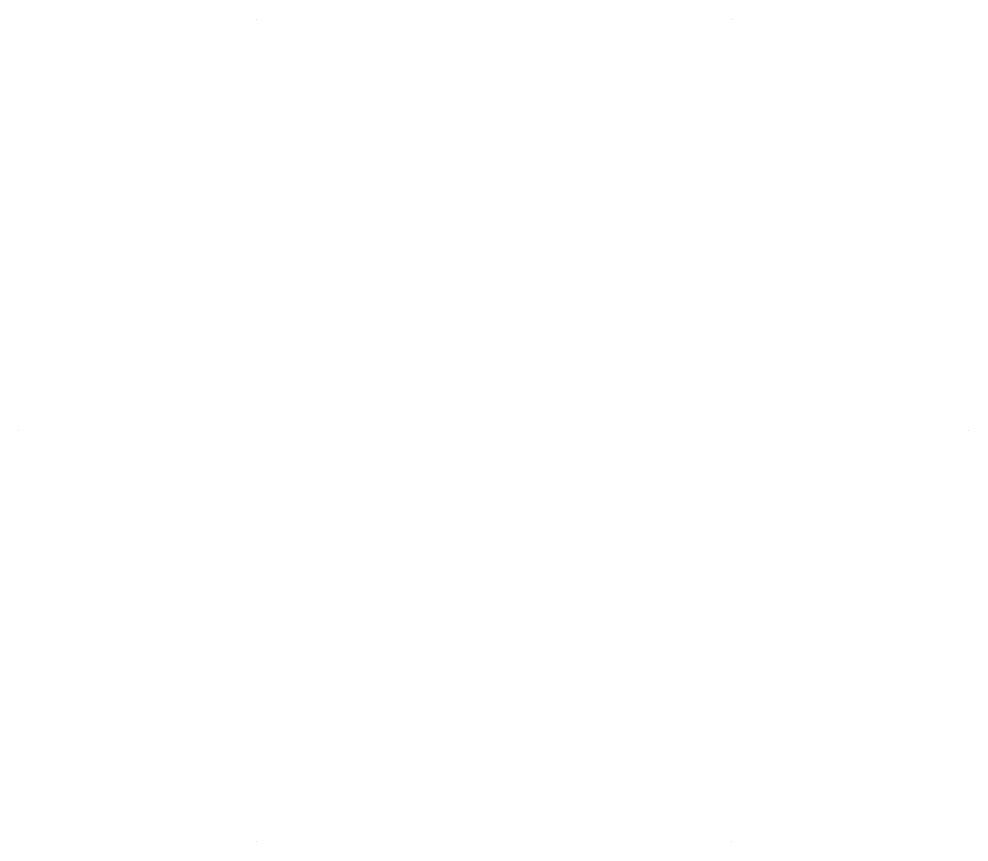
# Model space of a CAD drawing. Header units: inches. Extents: x 22.71 to 29.63, y 9.09 to 15.09.
import ezdxf

# ---------------------------------------------------------------- set-up
doc = ezdxf.new("R2010")
doc.units = ezdxf.units.IN
doc.header["$MEASUREMENT"] = 0

msp = doc.modelspace()

# ---------------------------------------------------------------- linework, layer by layer
at = {"extrusion": (5.1279e-16, 1, 0)}
for p, q in [((24.4374, 15.087), (24.4374, 15.087, 2.5)), ((27.9015, 15.087), (27.9015, 15.087, 2.5))]:
    msp.add_line(p, q, dxfattribs=at)
at = {"extrusion": (-0.866025, 0.5, 0)}
for p, q in [((24.4374, 15.087), (24.4374, 15.087, 2.5)), ((22.7053, 12.087), (22.7053, 12.087, 2.5))]:
    msp.add_line(p, q, dxfattribs=at)
at = {"extrusion": (0.866025, 0.5, 0)}
for p, q in [((27.9015, 15.087), (27.9015, 15.087, 2.5)), ((29.6335, 12.087), (29.6335, 12.087, 2.5))]:
    msp.add_line(p, q, dxfattribs=at)
at = {"extrusion": (-0.866025, -0.5, 0)}
for p, q in [((22.7053, 12.087), (22.7053, 12.087, 2.5)), ((24.4374, 9.087), (24.4374, 9.087, 2.5))]:
    msp.add_line(p, q, dxfattribs=at)
at = {"extrusion": (0.866025, -0.5, 0)}
for p, q in [((29.6335, 12.087), (29.6335, 12.087, 2.5)), ((27.9015, 9.087), (27.9015, 9.087, 2.5))]:
    msp.add_line(p, q, dxfattribs=at)
at = {"extrusion": (-1.02558e-15, -1, 0)}
for p, q in [((24.4374, 9.087), (24.4374, 9.087, 2.5)), ((27.9015, 9.087), (27.9015, 9.087, 2.5))]:
    msp.add_line(p, q, dxfattribs=at)

doc.saveas('drawing.dxf')
